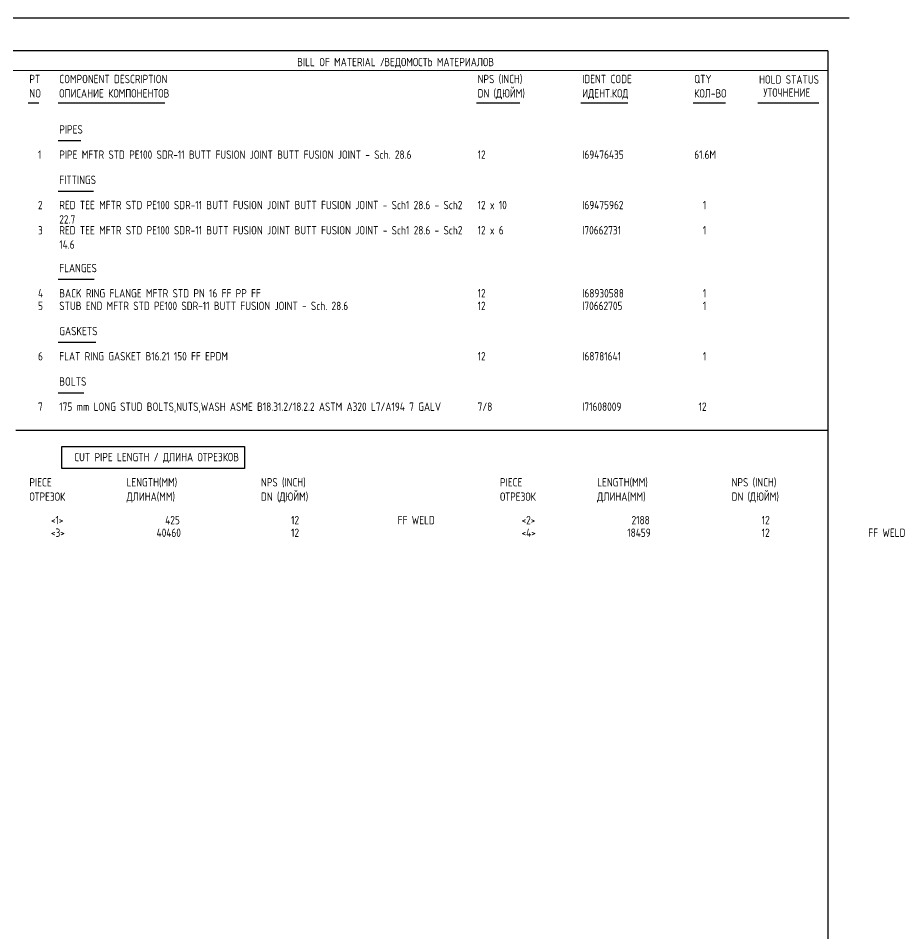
# Model space of a CAD drawing. Extents: x -1005 to 607, y -998 to 420.
# Drawn here: x 403.3 to 606.7, y 210 to 420 of the extents above; entities that cross this region are included whole.
import ezdxf

# ---------------------------------------------------------------- set-up
doc = ezdxf.new("R2010")
doc.units = 0
doc.styles.add('TTFN17', font='GOST type A')

msp = doc.modelspace()

# ---------------------------------------------------------------- linework, layer by layer
at = {"layer": 'GT_1', "flags": 128}
for points in [[(594, 420), (0, 420)], [(589.1, 412.5), (25.4, 412.5)], [(589.1, 412.5), (589.1, 7.5)], [(589.1, 408), (162.7, 407.9)], [(408.046, 400.531), (405.557, 400.531)], [(436.894, 400.531), (412.414, 400.531)], [(518.373, 400.531), (508.414, 400.531)], [(543.202, 400.531), (532.414, 400.531)], [(565.597, 400.531), (558.129, 400.531)], [(587, 400.5), (573, 400.5)], [(417.669, 391.854), (412.414, 391.854)], [(420.573, 380.289), (412.414, 380.289)], [(420.713, 360.051), (412.414, 360.051)], [(421.128, 345.595), (412.414, 345.595)], [(418.36, 334.031), (412.414, 334.031)], [(402.7, 325.516), (589, 325.516)], [(413.271, 321.731), (455.204, 321.731), (455.204, 316.684), (413.271, 316.684), (413.271, 321.731)]]:
    msp.add_lwpolyline(points, dxfattribs=at)

# ---------------------------------------------------------------- texts
at = {"layer": 'GT_1', "style": 'TTFN17'}
for s, p in [('BILL OF MATERIAL /', (467.289, 409)), ('ВЕДОМОСТЬ МАТЕРИАЛОВ', (487.289, 409)), ('PT', (405.846, 405.109)), ('COMPONENT DESCRIPTION', (412.703, 405.109)), ('NPS (INCH)', (508.703, 405.109)), ('IDENT CODE', (532.703, 405.109)), ('QTY', (558.417, 405.109)), ('HOLD STATUS', (573.289, 405)), ('NO', (405.846, 401.822)), ('ОПИСАНИЕ КОМПОНЕНТОВ', (412.703, 401.822)), ('DN (ДЮЙМ)', (508.703, 401.822)), ('ИДЕНТ.КОД', (532.703, 401.822)), ('КОЛ-ВО', (558.417, 401.822)), ('УТОЧНЕНИЕ', (574.289, 402)), ('PIPES', (412.703, 393.544)), ('  1', (405.846, 387.762)), ('PIPE MFTR STD PE100 SDR-11 BUTT FUSION JOINT BUTT FUSION JOINT - Sch. 28.6', (412.703, 387.762)), ('12', (508.703, 387.762)), ('I69476435', (532.703, 387.762)), ('61.6M', (558.417, 387.762)), ('FITTINGS', (412.703, 381.98)), ('  2', (405.846, 376.197)), ('RED TEE MFTR STD PE100 SDR-11 BUTT FUSION JOINT BUTT FUSION JOINT - Sch1 28.6 - Sch2', (412.703, 376.197)), ('12 x 10', (508.703, 376.197)), ('I69475962', (532.703, 376.197)), ('  1', (558.417, 376.197)), ('22.7', (412.703, 372.911)), ('  3', (405.846, 370.415)), ('RED TEE MFTR STD PE100 SDR-11 BUTT FUSION JOINT BUTT FUSION JOINT - Sch1 28.6 - Sch2', (412.703, 370.415)), ('12 x 6', (508.703, 370.415)), ('I70662731', (532.703, 370.415)), ('  1', (558.417, 370.415)), ('14.6', (412.703, 367.128)), ('FLANGES', (412.703, 361.741)), ('  4', (405.846, 355.959)), ('BACK RING FLANGE MFTR STD PN 16 FF PP FF', (412.703, 355.959)), ('12', (508.703, 355.959)), ('I68930588', (532.703, 355.959)), ('  1', (558.417, 355.959)), ('  5', (405.846, 353.068)), ('STUB END MFTR STD PE100 SDR-11 BUTT FUSION JOINT - Sch. 28.6', (412.703, 353.068)), ('12', (508.703, 353.068)), ('I70662705', (532.703, 353.068)), ('  1', (558.417, 353.068)), ('GASKETS', (412.703, 347.286)), ('  6', (405.846, 341.503)), ('FLAT RING GASKET B16.21 150 FF EPDM', (412.703, 341.503)), ('12', (508.703, 341.503)), ('I68781641', (532.703, 341.503)), ('  1', (558.417, 341.503)), ('BOLTS', (412.703, 335.721)), ('  7', (405.846, 329.939)), ('175 mm LONG STUD BOLTS,NUTS,WASH ASME B18.31.2/18.2.2 ASTM A320 L7/A194 7 GALV', (412.703, 329.939)), ('7/8', (508.703, 329.939)), ('I71608009', (532.703, 329.939)), (' 12', (558.417, 329.939)), ('CUT PIPE LENGTH / ДЛИНА ОТРЕЗКОВ', (416.132, 318.374)), ('PIECE', (405.846, 312.592)), ('LENGTH(MM)', (428.132, 312.592)), ('NPS (INCH)', (458.989, 312.592)), ('PIECE', (513.846, 312.592)), ('LENGTH(MM)', (536.132, 312.592)), ('NPS (INCH)', (566.989, 312.592)), ('ОТРЕЗОК', (405.846, 309.305)), ('ДЛИНА(MM)', (428.132, 309.305)), ('DN (ДЮЙМ)', (458.989, 309.305)), ('ОТРЕЗОК', (513.846, 309.305)), ('ДЛИНА(MM)', (536.132, 309.305)), ('DN (ДЮЙМ)', (566.989, 309.305)), ('     <1>', (405.846, 303.918)), ('         425', (428.132, 303.918)), ('       12', (458.989, 303.918)), ('    FF WELD', (486.417, 303.918)), ('     <2>', (513.846, 303.918)), ('        2188', (536.132, 303.918)), ('       12', (566.989, 303.918)), ('     <3>', (405.846, 301.027)), ('       40460', (428.132, 301.027)), ('       12', (458.989, 301.027)), ('     <4>', (513.846, 301.027)), ('       18459', (536.132, 301.027)), ('       12', (566.989, 301.027)), ('    FF WELD', (594.417, 301.027))]:
    msp.add_text(s, height=1.925, dxfattribs=at).set_placement(p)

doc.saveas('drawing.dxf')
